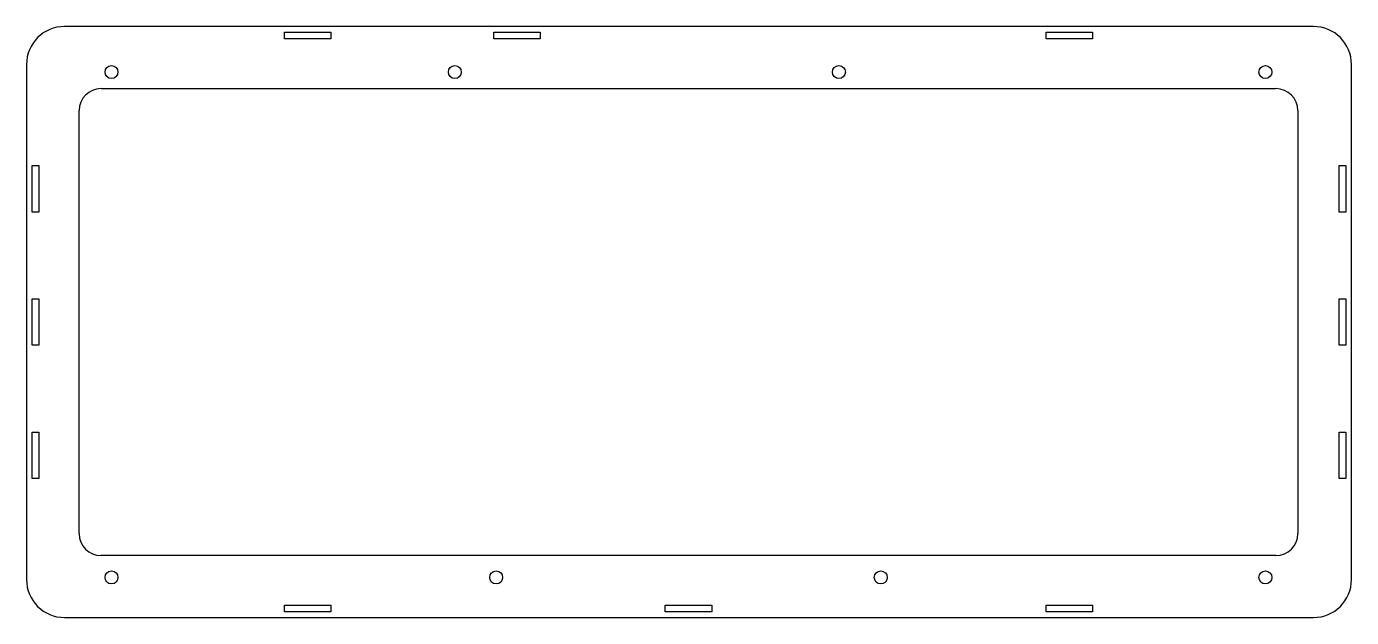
# Model space of a CAD drawing. Header units: millimetres. Extents: x -174 to 174, y -78 to 78.
import ezdxf

# ---------------------------------------------------------------- set-up
doc = ezdxf.new("R2010")
doc.units = ezdxf.units.MM
doc.layers.add('RING_HOLES', color=2, linetype='CONTINUOUS')
doc.layers.add('RING_OUTLINE', color=1, linetype='CONTINUOUS')

msp = doc.modelspace()

# ---------------------------------------------------------------- linework, layer by layer
at = {"layer": 'RING_HOLES'}
for p, q in [((-106.1, 74.425), (-106.1, 76.125)), ((-106.1, 76.125), (-93.9, 76.125)), ((-93.9, 74.425), (-106.1, 74.425)), ((-93.9, 76.125), (-93.9, 74.425)), ((-51.1, 74.425), (-51.1, 76.125)), ((-51.1, 76.125), (-38.9, 76.125)), ((-38.9, 74.425), (-51.1, 74.425)), ((-38.9, 76.125), (-38.9, 74.425)), ((93.9, 74.425), (93.9, 76.125)), ((93.9, 76.125), (106.1, 76.125)), ((106.1, 74.425), (93.9, 74.425)), ((106.1, 76.125), (106.1, 74.425)), ((-154.25, 61.3), (154.25, 61.3)), ((-160, -55.55), (-160, 55.55)), ((160, 55.55), (160, -55.55)), ((-172.325, 28.9), (-172.325, 41.1)), ((-172.325, 41.1), (-170.625, 41.1)), ((-170.625, 41.1), (-170.625, 28.9)), ((170.905, 28.9), (170.905, 41.1)), ((170.905, 41.1), (172.605, 41.1)), ((172.605, 41.1), (172.605, 28.9)), ((-170.625, 28.9), (-172.325, 28.9)), ((172.605, 28.9), (170.905, 28.9)), ((-172.325, -6.1), (-172.325, 6.1)), ((-172.325, 6.1), (-170.625, 6.1)), ((-170.625, 6.1), (-170.625, -6.1)), ((170.905, -6.1), (170.905, 6.1)), ((170.905, 6.1), (172.605, 6.1)), ((172.605, 6.1), (172.605, -6.1)), ((-170.625, -6.1), (-172.325, -6.1)), ((172.605, -6.1), (170.905, -6.1)), ((-172.325, -41.1), (-172.325, -28.9)), ((-172.325, -28.9), (-170.625, -28.9)), ((-170.625, -28.9), (-170.625, -41.1)), ((170.905, -41.1), (170.905, -28.9)), ((170.905, -28.9), (172.605, -28.9)), ((172.605, -28.9), (172.605, -41.1)), ((-170.625, -41.1), (-172.325, -41.1)), ((172.605, -41.1), (170.905, -41.1)), ((154.25, -61.3), (-154.25, -61.3)), ((-106.1, -76.088), (-106.1, -74.388)), ((-106.1, -74.388), (-93.9, -74.388)), ((-93.9, -76.088), (-106.1, -76.088)), ((-93.9, -74.388), (-93.9, -76.088)), ((-6.1, -76.088), (-6.1, -74.388)), ((-6.1, -74.388), (6.1, -74.388)), ((6.1, -76.088), (-6.1, -76.088)), ((6.1, -74.388), (6.1, -76.088)), ((93.9, -76.088), (93.9, -74.388)), ((93.9, -74.388), (106.1, -74.388)), ((106.1, -76.088), (93.9, -76.088)), ((106.1, -74.388), (106.1, -76.088))]:
    msp.add_line(p, q, dxfattribs=at)
for centre in [(-151.5, 65.66229), (-61.35, 65.66229), (39.5, 65.66229), (151.5, 65.66229), (-151.5, -67.07104), (-50.5, -67.07104), (50.5, -67.07104), (151.5, -67.07104)]:
    msp.add_circle(centre, 1.7, dxfattribs=at)
for centre, start, end in [((-154.25, 55.55), 90, 180), ((154.25, 55.55), 360, 90), ((-154.25, -55.55), 180, 270), ((154.25, -55.55), 270, 360)]:
    msp.add_arc(centre, 5.75, start, end, dxfattribs=at)
at = {"layer": 'RING_OUTLINE'}
for p, q in [((164.105, 77.625), (-163.825, 77.625)), ((-173.825, 67.625), (-173.825, -67.588)), ((174.105, -67.588), (174.105, 67.625)), ((-163.825, -77.588), (164.105, -77.588))]:
    msp.add_line(p, q, dxfattribs=at)
for centre, start, end in [((-163.825, 67.625), 90, 180), ((164.105, 67.625), 360, 90), ((-163.825, -67.588), 180, 270), ((164.105, -67.588), 270, 360)]:
    msp.add_arc(centre, 10, start, end, dxfattribs=at)

doc.saveas('drawing.dxf')
